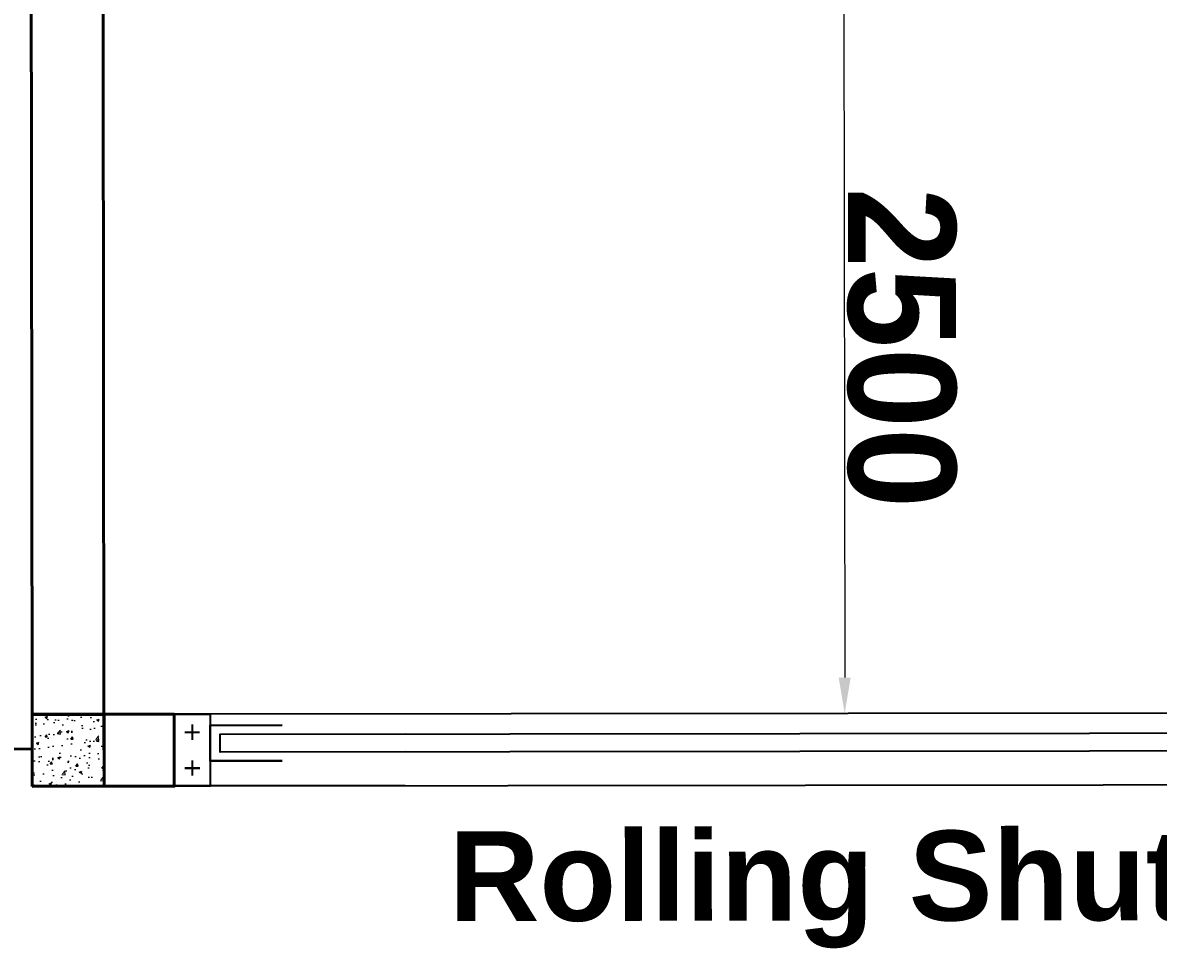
# Model space of a CAD drawing. Header units: feet. Extents: x -99009 to 3252343, y -11094690 to 9035152.
# Drawn here: x 2513362 to 2516523, y -2003592 to -2001015 of the extents above; entities that cross this region are included whole.
import ezdxf

# ---------------------------------------------------------------- set-up
doc = ezdxf.new("R2010")
doc.units = ezdxf.units.FT
doc.header["$PDSIZE"] = -1
for name, color, linetype in [('1', 1, 'Continuous'), ('DOOR', 5, 'Continuous'), ('K-LINE', 7, 'Continuous'), ('KERB WALL', 44, 'Continuous')]:
    doc.layers.add(name, color=color, linetype=linetype)
for name, color, linetype, lineweight in [('ELEVATION', 2, 'Continuous', 25), ('Line', 7, 'Continuous', 13), ('RCC', 3, 'Continuous', 40), ('ROAD', 134, 'Continuous', 0), ('WALL', 10, 'Continuous', 40)]:
    doc.layers.add(name, color=color, linetype=linetype, lineweight=lineweight)
doc.styles.get("Standard").update_dxf_attribs({"font": 'GOTHICB.TTF'})
doc.dimstyles.new('LGB VVP', dxfattribs={"dimtxt": 3, "dimasz": 3, "dimexe": 1, "dimexo": 1, "dimgap": 1, "dimtad": 1, "dimtoh": 1, "dimdec": 4, "dimzin": 12, "dimdsep": 46, "dimtxsty": 'Standard', "dimcen": 0, "dimclrd": 2, "dimclre": 1, "dimclrt": 3, "dimadec": 0, "dimazin": 3, "dimtfac": 1, "dimtdec": 4, "dimtofl": 0, "dimtmove": 0, "dimatfit": 3, "dimfxl": 1, "dimtolj": 1, "dimtzin": 0, "dimlwd": 13, "dimlwe": 13, "dimarcsym": 0})

# ---------------------------------------------------------------- blocks, each defined once
blk = doc.blocks.new('CHANNEL')
for points in [[(-50, 100), (0, 100), (0, 0), (-200, 0), (-200, 100), (-150, 100)], [(-150, 70.7), (-150, 29.3)], [(-50, 70.7), (-50, 29.3)], [(-129.3, 50), (-170.7, 50)], [(-29.3, 50), (-70.7, 50)]]:
    blk.add_lwpolyline(points)
blk = doc.blocks.new('SD 5.')
blk.add_lwpolyline([(-1425.4044, 9.051), (-1425.2044, 9.051), (-1425.2044, 8.951), (-1425.4044, 8.951)])
blk.add_lwpolyline([(-1425.2322, 9.026), (-1425.2322, 8.976), (-1430.8794, 8.976), (-1430.8794, 9.026)], close=True)
at = {"layer": 'ELEVATION'}
blk.add_lwpolyline([(-1431.0044, 9.1204), (-1425.2044, 9.1204)], dxfattribs=at)
at = {"xscale": 0.001, "yscale": 0.001, "zscale": 0.001, "rotation": 270}
blk.add_blockref('CHANNEL', (-1425.2044, 8.9204), dxfattribs=at)
blk = doc.blocks.new('RCC COLUMN')
at = {"layer": 'ROAD'}
h = blk.add_hatch(dxfattribs=at)
h.set_pattern_fill('AR-CONC', color=252, scale=10)
h.set_pattern_definition([(50, (-23146.816, 205572.735), (71.726018, -6.275213), [7.5, -82.5]), (355, (-23146.82, 205572.735), (-13.875133, 75.219213), [6, -66]), (100.451444, (-23140.84, 205572.21), (57.850885, 68.944), [6.37402, -70.11421]), (46.1842, (-23146.82, 205592.735), (106.724133, -16.551928), [11.25, -123.75]), (96.635635, (-23137.92, 205591.36), (93.466195, 97.41186), [9.561034, -105.171376]), (351.184164, (-23146.82, 205592.73), (93.466195, 97.41186), [9, -99]), (21, (-23136.816, 205587.735), (59.690705, -40.261889), [7.5, -82.5]), (326, (-23136.82, 205587.735), (24.331533, 72.515005), [6, -66]), (71.451445, (-23131.84, 205584.38), (84.022238, 32.253115), [6.37402, -70.11421]), (37.5, (-23146.816, 205572.735), (1.2159855, 33.2893854), [0, -65.2, 0, -67, 0, -66.25]), (7.5, (-23146.816, 205572.735), (26.306954, 39.441171), [0, -38.2, 0, -63.7, 0, -25.25]), (327.5, (-23169.116, 205572.735), (53.3822436, -2.2554872), [0, -25, 0, -78, 0, -103.5]), (317.5, (-23179.116, 205572.735), (58.318617, 10.010498), [0, -32.5, 0, -51.8, 0, -73.5])])
h.paths.add_polyline_path([(-100, -115), (100, -115), (100, 85), (-100, 85)])
at = {"layer": 'RCC'}
blk.add_lwpolyline([(-100, -115), (100, -115), (100, 85), (-100, 85)], close=True, dxfattribs=at)
blk = doc.blocks.new('*D2635')
at = {"layer": 'Defpoints', "color": 0}
for p in [(2515869.3, -2000438.4), (2515650, -2002938.6), (2516317.8, -2002937.9)]:
    blk.add_point(p, dxfattribs=at)
at = {"layer": 'K-LINE', "color": 1, "lineweight": 13}
for p, q in [((2515868.3, -2000438.4), (2515646.2, -2000438.6)), ((2516316.8, -2002937.9), (2515649, -2002938.6))]:
    blk.add_line(p, q, dxfattribs=at)
at = {"layer": 'K-LINE', "color": 2, "lineweight": 13}
blk.add_line((2515647.3, -2000538.6), (2515649.9, -2002838.6), dxfattribs=at)
at = {"layer": 'K-LINE', "color": 2}
for points in [[(2515663.9, -2000538.6), (2515630.6, -2000538.6), (2515647.2, -2000438.6)], [(2515633.2, -2002838.6), (2515666.6, -2002838.6), (2515650, -2002938.6)]]:
    blk.add_solid(points, dxfattribs=at)
at = {"layer": 'K-LINE', "color": 3, "insert": (2515807.4, -2001920.8), "char_height": 300, "attachment_point": 5, "rotation": 270.0651}
blk.add_mtext('\\A1;2500', dxfattribs=at)

msp = doc.modelspace()

# ---------------------------------------------------------------- linework, layer by layer
for points in [[(2514083.78183, -2003070.45462), (2513883.78196, -2003070.68169), (2513883.66842, -2002970.68175), (2514083.66829, -2002970.45468)], [(2514426.18871, -2003045.06584), (2513911.56923, -2003045.65013), (2513911.51247, -2002995.65016), (2514426.13194, -2002995.06588)]]:
    msp.add_lwpolyline(points)
at = {"layer": '1'}
msp.add_arc((2520410.24778, -1978395.99612), 100000, 84.1346387202, 194.3871675539, dxfattribs=at)
at = {"layer": 'ELEVATION'}
msp.add_lwpolyline([(2514426.29589, -2003139.4705), (2513883.86076, -2003140.08636)], dxfattribs=at)
at = {"layer": 'KERB WALL'}
msp.add_line((2526858.56142, -2002925.89361), (2513783.63436, -2002940.73845), dxfattribs=at)
at = {"layer": 'WALL'}
for points in [[(2513388.0703, -2002941.3621), (2513384.82007, -2000078.65098), (2513584.81994, -2000078.42391), (2513588.07017, -2002941.13503)], [(2513588.06944, -2002940.4966), (2513388.06957, -2002940.72368)], [(2513588.07017, -2002941.13503), (2513388.0703, -2002941.3621)]]:
    msp.add_lwpolyline(points, dxfattribs=at)
for points in [[(2513783.63363, -2002940.10003), (2513783.86082, -2003140.1999), (2513588.3169, -2003140.42191), (2513588.08972, -2002940.32204)], [(2513783.63436, -2002940.73845), (2513783.86154, -2003140.83832), (2513588.31763, -2003141.06034), (2513588.09044, -2002940.96047)]]:
    msp.add_lwpolyline(points, close=True, dxfattribs=at)
at = {"layer": 'WALL', "transparency": 33554684}
msp.add_lwpolyline([(2513388.19878, -2003036.4923), (2489942.06998, -2003063.11226)], dxfattribs=at)

# ---------------------------------------------------------------- block references
for name, p, rotation in [('RCC COLUMN', (2513488.18648, -2003025.61006), 0.06505171407317947), ('RCC COLUMN', (2513488.18721, -2003026.24849), 0.06505171407317947), ('CHANNEL', (2513883.63368, -2002940.08649), 90.0650517140735)]:
    msp.add_blockref(name, p, dxfattribs=dict(rotation=rotation))
at = {"layer": 'DOOR', "xscale": 1000, "yscale": 1000, "zscale": 999.9999999999999, "rotation": 180.0650517140735}
msp.add_blockref('SD 5.', (1088670.01451, -1995638.4625), dxfattribs=at)
msp.add_blockref('SD 5.', (1088670.01451, -1995638.4625), dxfattribs=at)

# ---------------------------------------------------------------- texts
at = {"layer": 'Line', "lineweight": 5, "insert": (2513673.17247, -2003267.2321), "char_height": 250, "attachment_point": 1, "rotation": 0.06505171}
msp.add_mtext_dynamic_manual_height_columns('\\pxqc;{\\fArial|b1|i0|c0|p34;Rolling Shutter Opening}', width=5765.2435607, gutter_width=1, heights=[0], dxfattribs=at)

# ---------------------------------------------------------------- dimensions: what is measured, and where the dimension line sits
at = {"layer": 'K-LINE'}
dim = msp.add_linear_dim(base=(2515650.00449, -2002938.61944), p1=(2515869.25991, -2000438.36889), p2=(2516317.79149, -2002937.86125), angle=270.06505171, dimstyle='LGB VVP', override={"dimtxt": 300, "dimasz": 100, "dimdec": 0}, dxfattribs=at)
dim.commit()
dim.dimension.update_dxf_attribs({"geometry": '*D2635', "text_midpoint": (2515648.84914, -2001921.01569), "dimtype": 160})

doc.saveas('drawing.dxf')
